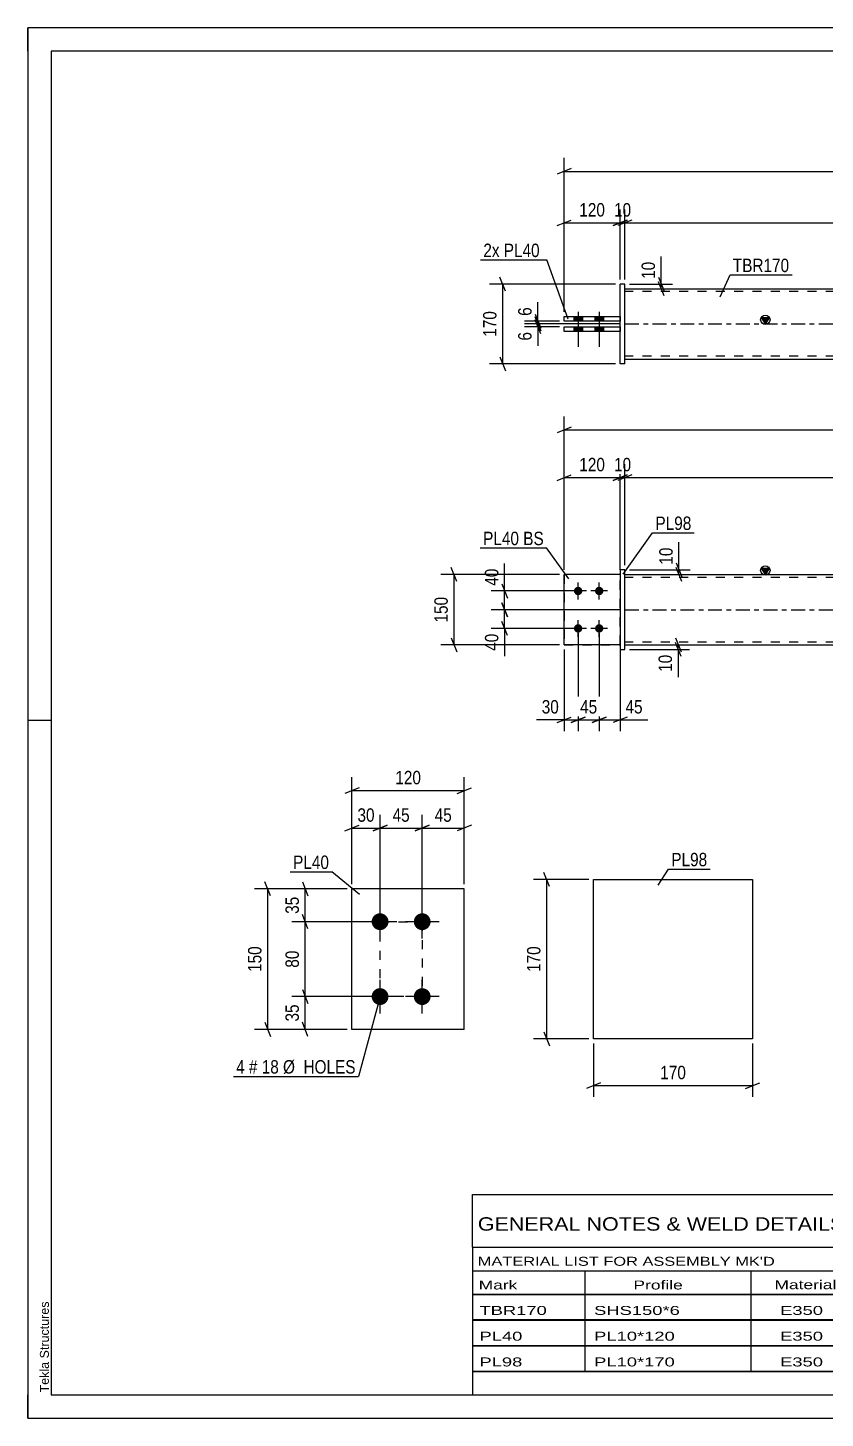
# Model space of a CAD drawing. Header units: millimetres. Extents: x 0 to 420, y 0 to 297.
# Drawn here: x 0 to 170.4, y 0 to 297 of the extents above; entities that cross this region are included whole.
import ezdxf

# ---------------------------------------------------------------- set-up
doc = ezdxf.new("R2010")
doc.units = ezdxf.units.MM
doc.linetypes.add('DXK_LINE_DOT2', pattern=[3.9198, 1.9599, -1.9599])
doc.linetypes.add('DXK_LINE_DOT3', pattern=[5.9187, 2.979, -0.9799, 0.9799, -0.9799])
doc.styles.add('Arial', font='ARIAL.TTF', dxfattribs={"height": 0.2})
doc.styles.add('Arial Narrow', font='ARIALN.TTF', dxfattribs={"height": 0.2})

# ---------------------------------------------------------------- blocks, each defined once
blk = doc.blocks.new('Unknown-581590547-1127')
at = {"color": 5, "linetype": 'Continuous'}
for p, q in [((420, 297), (0, 297)), ((0, 297), (0, 0)), ((0, 292), (0, 297)), ((415, 292), (5, 292)), ((5, 292), (5, 5)), ((5, 149), (0, 149)), ((0, 0), (0, 5)), ((5, 5), (415, 5)), ((0, 0), (420, 0))]:
    blk.add_line(p, q, dxfattribs=at)
at = {"color": 174, "linetype": 'Continuous', "style": 'Arial'}
blk.add_text('Tekla Structures', height=1.9102, rotation=90, dxfattribs=at).set_placement((4.5, 5.5))
blk = doc.blocks.new('Part-581590547-1420 - 1364')
at = {"color": 7, "linetype": 'DXK_LINE_DOT2'}
for p, q in [((126.59, 180.2), (114.59, 180.2)), ((114.59, 180.2), (114.59, 165.2)), ((126.59, 165.2), (126.59, 180.2)), ((114.59, 165.2), (126.59, 165.2))]:
    blk.add_line(p, q, dxfattribs=at)
blk = doc.blocks.new('Bolt-581590547-1378 - 1364')
at = {"linetype": 'Continuous'}
for points in [[(117.59, 175.8, -1), (117.59, 177.6, -1)], [(122.09, 175.8, -1), (122.09, 177.6, -1)], [(117.59, 167.8, -1), (117.59, 169.6, -1)], [(122.09, 167.8, -1), (122.09, 169.6, -1)]]:
    blk.add_hatch(color=1, dxfattribs=at).paths.add_polyline_path(points)
at = {"color": 1, "linetype": 'Continuous'}
for p, q in [((117.59, 174.9), (117.59, 178.5)), ((122.09, 174.9), (122.09, 178.5)), ((119.39, 176.7), (115.79, 176.7)), ((123.89, 176.7), (120.29, 176.7)), ((117.59, 166.9), (117.59, 170.5)), ((122.09, 166.9), (122.09, 170.5)), ((119.39, 168.7), (115.79, 168.7)), ((123.89, 168.7), (120.29, 168.7))]:
    blk.add_line(p, q, dxfattribs=at)
blk = doc.blocks.new('Part-581590547-1405 - 1364')
at = {"color": 2, "linetype": 'Continuous'}
for p, q in [((127.59, 181.2), (126.59, 181.2)), ((126.59, 181.2), (126.59, 164.2)), ((127.59, 164.2), (127.59, 181.2)), ((126.59, 164.2), (127.59, 164.2))]:
    blk.add_line(p, q, dxfattribs=at)
blk = doc.blocks.new('Part-581590547-1425 - 1364')
at = {"color": 2, "linetype": 'Continuous'}
for p, q in [((126.59, 180.2), (114.59, 180.2)), ((114.59, 165.2), (114.59, 180.2)), ((126.59, 165.2), (114.59, 165.2))]:
    blk.add_line(p, q, dxfattribs=at)
at = {"color": 7, "linetype": 'DXK_LINE_DOT2'}
blk.add_line((126.59, 165.2), (126.59, 180.2), dxfattribs=at)
blk = doc.blocks.new('Part-581590547-1440 - 1364')
at = {"linetype": 'Continuous'}
blk.add_hatch(color=2, dxfattribs=at).paths.add_polyline_path([(157.59, 180.2), (156.79, 181.6), (158.39, 181.6)])
at = {"color": 2, "linetype": 'Continuous'}
for p, q in [((157.59, 180.2), (156.79, 181.6)), ((156.79, 181.6), (158.39, 181.6)), ((158.39, 181.6), (157.59, 180.2)), ((127.59, 180.2), (215.59, 180.2)), ((215.69, 180.2), (303.69, 180.2)), ((127.59, 165.2), (215.59, 165.2)), ((215.69, 165.2), (303.69, 165.2))]:
    blk.add_line(p, q, dxfattribs=at)
at = {"color": 7, "linetype": 'DXK_LINE_DOT2'}
for p, q in [((127.59, 165.2), (127.59, 180.2)), ((215.59, 179.6), (127.59, 179.6)), ((303.69, 179.6), (215.69, 179.6)), ((303.69, 165.2), (303.69, 180.2)), ((215.59, 165.8), (127.59, 165.8)), ((303.69, 165.8), (215.69, 165.8))]:
    blk.add_line(p, q, dxfattribs=at)
at = {"color": 7, "linetype": 'DXK_LINE_DOT3'}
for p, q in [((127.59, 172.7), (215.59, 172.7)), ((215.69, 172.7), (303.69, 172.7))]:
    blk.add_line(p, q, dxfattribs=at)
at = {"color": 2, "linetype": 'Continuous'}
blk.add_circle((157.59, 181.1), 1, dxfattribs=at)
blk = doc.blocks.new('Part-581590547-1793 - 1767')
at = {"color": 2, "linetype": 'Continuous'}
for p, q in [((114.59, 232.15), (114.59, 233.15)), ((114.59, 233.15), (126.59, 233.15)), ((126.59, 232.15), (114.59, 232.15))]:
    blk.add_line(p, q, dxfattribs=at)
at = {"color": 7, "linetype": 'DXK_LINE_DOT2'}
blk.add_line((126.59, 233.15), (126.59, 232.15), dxfattribs=at)
blk = doc.blocks.new('Part-581590547-1798 - 1767')
at = {"color": 2, "linetype": 'Continuous'}
for p, q in [((114.59, 235.35), (126.59, 235.35)), ((114.59, 234.35), (114.59, 235.35)), ((126.59, 234.35), (114.59, 234.35))]:
    blk.add_line(p, q, dxfattribs=at)
at = {"color": 7, "linetype": 'DXK_LINE_DOT2'}
blk.add_line((126.59, 235.35), (126.59, 234.35), dxfattribs=at)
blk = doc.blocks.new('Part-581590547-1773 - 1767')
at = {"linetype": 'Continuous'}
blk.add_hatch(color=2, dxfattribs=at).paths.add_polyline_path([(157.59, 233.74), (156.79, 235.14), (158.39, 235.14)])
at = {"color": 2, "linetype": 'Continuous'}
for p, q in [((127.59, 241.24), (215.59, 241.24)), ((215.69, 241.24), (303.69, 241.24)), ((157.59, 233.74), (156.79, 235.14)), ((156.79, 235.14), (158.39, 235.14)), ((158.39, 235.14), (157.59, 233.74)), ((127.59, 226.24), (215.59, 226.24)), ((215.69, 226.24), (303.69, 226.24))]:
    blk.add_line(p, q, dxfattribs=at)
at = {"color": 7, "linetype": 'DXK_LINE_DOT2'}
for p, q in [((127.59, 226.24), (127.59, 241.24)), ((215.59, 240.64), (127.59, 240.64)), ((303.69, 240.64), (215.69, 240.64)), ((303.69, 241.24), (303.69, 226.24)), ((215.59, 226.84), (127.59, 226.84)), ((303.69, 226.84), (215.69, 226.84))]:
    blk.add_line(p, q, dxfattribs=at)
at = {"color": 7, "linetype": 'DXK_LINE_DOT3'}
for p, q in [((127.59, 233.74), (215.59, 233.74)), ((215.69, 233.74), (303.69, 233.74))]:
    blk.add_line(p, q, dxfattribs=at)
at = {"color": 2, "linetype": 'Continuous'}
blk.add_circle((157.59, 234.64), 1, dxfattribs=at)
blk = doc.blocks.new('Part-581590547-1799 - 1767')
at = {"color": 2, "linetype": 'Continuous'}
for p, q in [((127.59, 242.24), (126.59, 242.24)), ((126.59, 225.24), (126.59, 242.24)), ((127.59, 225.24), (127.59, 242.24)), ((127.59, 225.24), (126.59, 225.24))]:
    blk.add_line(p, q, dxfattribs=at)
blk = doc.blocks.new('Bolt-581590547-1801 - 1767')
at = {"linetype": 'Continuous'}
for points in [[(116.69, 234.35), (118.49, 234.35), (118.49, 235.35), (116.69, 235.35)], [(116.69, 234.35), (118.49, 234.35), (118.49, 235.35), (116.69, 235.35)], [(121.19, 234.35), (122.99, 234.35), (122.99, 235.35), (121.19, 235.35)], [(121.19, 234.35), (122.99, 234.35), (122.99, 235.35), (121.19, 235.35)], [(116.69, 232.15), (118.49, 232.15), (118.49, 233.15), (116.69, 233.15)], [(116.69, 232.15), (118.49, 232.15), (118.49, 233.15), (116.69, 233.15)], [(121.19, 232.15), (122.99, 232.15), (122.99, 233.15), (121.19, 233.15)], [(121.19, 232.15), (122.99, 232.15), (122.99, 233.15), (121.19, 233.15)]]:
    blk.add_hatch(color=1, dxfattribs=at).paths.add_polyline_path(points)
at = {"color": 1, "linetype": 'Continuous'}
for p, q in [((116.69, 235.35), (116.69, 234.35)), ((116.69, 235.35), (116.69, 234.35)), ((117.59, 236.35), (117.59, 228.85)), ((117.59, 236.35), (117.59, 228.85)), ((118.49, 235.35), (118.49, 234.35)), ((118.49, 235.35), (118.49, 234.35)), ((121.19, 235.35), (121.19, 234.35)), ((121.19, 235.35), (121.19, 234.35)), ((122.09, 236.35), (122.09, 228.85)), ((122.09, 236.35), (122.09, 228.85)), ((122.99, 235.35), (122.99, 234.35)), ((122.99, 235.35), (122.99, 234.35)), ((116.69, 233.15), (116.69, 232.15)), ((116.69, 233.15), (116.69, 232.15)), ((118.49, 233.15), (118.49, 232.15)), ((118.49, 233.15), (118.49, 232.15)), ((121.19, 233.15), (121.19, 232.15)), ((121.19, 233.15), (121.19, 232.15)), ((122.99, 233.15), (122.99, 232.15)), ((122.99, 233.15), (122.99, 232.15))]:
    blk.add_line(p, q, dxfattribs=at)
blk = doc.blocks.new('Bolt-581590547-2103 - 2040')
at = {"linetype": 'Continuous'}
for points in [[(75.27, 104.26, -1), (75.27, 107.86, -1)], [(84.27, 104.26, -1), (84.27, 107.86, -1)], [(75.27, 88.26, -1), (75.27, 91.86, -1)], [(84.27, 88.26, -1), (84.27, 91.86, -1)]]:
    blk.add_hatch(color=1, dxfattribs=at).paths.add_polyline_path(points)
at = {"color": 1, "linetype": 'Continuous'}
for p, q in [((75.27, 102.46), (75.27, 109.66)), ((84.27, 102.46), (84.27, 109.66)), ((78.87, 106.06), (71.67, 106.06)), ((87.87, 106.06), (80.67, 106.06)), ((75.27, 86.46), (75.27, 93.66)), ((84.27, 86.46), (84.27, 93.66)), ((78.87, 90.06), (71.67, 90.06)), ((87.87, 90.06), (80.67, 90.06))]:
    blk.add_line(p, q, dxfattribs=at)
blk = doc.blocks.new('Part-581590547-2108 - 2040')
at = {"color": 2, "linetype": 'Continuous'}
for p, q in [((93.27, 113.06), (69.27, 113.06)), ((69.27, 83.06), (69.27, 113.06)), ((93.27, 83.06), (93.27, 113.06)), ((93.27, 83.06), (69.27, 83.06))]:
    blk.add_line(p, q, dxfattribs=at)
blk = doc.blocks.new('Part-581590547-2231 - 2225')
at = {"color": 2, "linetype": 'Continuous'}
for p, q in [((120.88, 81.06), (120.88, 115.06)), ((120.88, 115.06), (154.88, 115.06)), ((154.88, 115.06), (154.88, 81.06)), ((154.88, 81.06), (120.88, 81.06))]:
    blk.add_line(p, q, dxfattribs=at)
blk = doc.blocks.new('Rectangle-581590547-2210 - 2040')
at = {"color": 1, "linetype": 'DXK_LINE_DOT2'}
blk.add_lwpolyline([(75.27, 106.06), (84.27, 106.06), (84.27, 90.06), (75.27, 90.06), (75.27, 106.06)], close=True, dxfattribs=at)
blk = doc.blocks.new('StraightDimension-581590547-1609 - 1364')
at = {"color": 7, "linetype": 'Continuous'}
for p, q in [((126.59, 172.7), (99.04, 172.7)), ((101.29, 174.2), (102.49, 171.2)), ((101.89, 168.7), (101.89, 172.7)), ((102.49, 167.2), (101.29, 170.2)), ((116.59, 168.7), (99.04, 168.7))]:
    blk.add_line(p, q, dxfattribs=at)
at = {"color": 0}
blk.add_wipeout([(101.14, 168.17), (96.94, 168.17), (96.94, 163.32), (101.14, 163.32)], dxfattribs=at)
at = {"color": 7, "linetype": 'Continuous'}
blk.add_line((101.89, 168.7), (101.89, 162.79), dxfattribs=at)
blk.add_line((101.89, 168.7), (101.89, 162.79), dxfattribs=at)
at = {"color": 3, "style": 'Arial Narrow'}
blk.add_text('40', height=2.863, rotation=90.0002, dxfattribs=at).set_placement((100.54, 163.92))
blk = doc.blocks.new('StraightDimension-581590547-1600 - 1364')
at = {"color": 7, "linetype": 'Continuous'}
for p, q in [((128.59, 181.2), (141.54, 181.2)), ((138.54, 182.7), (139.74, 179.7)), ((139.74, 178.7), (138.54, 181.7)), ((139.14, 180.2), (139.14, 181.2)), ((128.59, 180.2), (141.54, 180.2))]:
    blk.add_line(p, q, dxfattribs=at)
at = {"color": 0}
blk.add_wipeout([(138.39, 186.58), (134.19, 186.58), (134.19, 181.72), (138.39, 181.72)], dxfattribs=at)
at = {"color": 7, "linetype": 'Continuous'}
blk.add_line((139.14, 181.2), (139.14, 187.1), dxfattribs=at)
blk.add_line((139.14, 181.2), (139.14, 187.1), dxfattribs=at)
at = {"color": 3, "style": 'Arial Narrow'}
blk.add_text('10', height=2.863, rotation=90.0002, dxfattribs=at).set_placement((137.79, 182.32))
blk = doc.blocks.new('StraightDimension-581590547-1560 - 1364')
at = {"color": 7, "linetype": 'Continuous'}
for p, q in [((117.59, 167.7), (117.59, 146.78)), ((114.59, 164.2), (114.59, 146.78)), ((113.09, 148.58), (116.09, 149.78)), ((114.59, 149.18), (117.59, 149.18)), ((119.09, 149.78), (116.09, 148.58))]:
    blk.add_line(p, q, dxfattribs=at)
at = {"color": 0}
blk.add_wipeout([(114.06, 149.93), (114.06, 154.13), (109.21, 154.13), (109.21, 149.93)], dxfattribs=at)
at = {"color": 7, "linetype": 'Continuous'}
blk.add_line((114.59, 149.18), (108.68, 149.18), dxfattribs=at)
blk.add_line((114.59, 149.18), (108.68, 149.18), dxfattribs=at)
at = {"color": 3, "style": 'Arial Narrow'}
blk.add_text('30', height=2.863, dxfattribs=at).set_placement((109.81, 150.53))
blk = doc.blocks.new('StraightDimension-581590547-1452 - 1364')
at = {"color": 7, "linetype": 'Continuous'}
for p, q in [((114.59, 181.2), (114.59, 203.77)), ((126.59, 181.2), (126.59, 203.77)), ((113.09, 200.32), (116.09, 201.52)), ((114.59, 200.92), (126.59, 200.92)), ((128.09, 201.52), (125.09, 200.32))]:
    blk.add_line(p, q, dxfattribs=at)
at = {"color": 0}
blk.add_wipeout([(123.93, 201.67), (123.93, 205.87), (117.24, 205.87), (117.24, 201.67)], dxfattribs=at)
at = {"color": 3, "style": 'Arial Narrow'}
blk.add_text('120', height=2.863, dxfattribs=at).set_placement((117.84, 202.27))
blk = doc.blocks.new('StraightDimension-581590547-1479 - 1364')
at = {"color": 7, "linetype": 'Continuous'}
for p, q in [((126.59, 181.2), (126.59, 203.77)), ((127.59, 182.2), (127.59, 203.77)), ((125.09, 200.32), (128.09, 201.52)), ((129.09, 201.52), (126.09, 200.32)), ((126.59, 200.92), (127.59, 200.92))]:
    blk.add_line(p, q, dxfattribs=at)
at = {"color": 0}
blk.add_wipeout([(129.51, 201.67), (129.51, 205.87), (124.66, 205.87), (124.66, 201.67)], dxfattribs=at)
at = {"color": 3, "style": 'Arial Narrow'}
blk.add_text('10', height=2.863, dxfattribs=at).set_placement((125.26, 202.27))
blk = doc.blocks.new('StraightDimension-581590547-1577 - 1364')
at = {"color": 7, "linetype": 'Continuous'}
for p, q in [((122.09, 167.7), (122.09, 146.78)), ((126.59, 164.2), (126.59, 146.78)), ((120.59, 148.58), (123.59, 149.78)), ((122.09, 149.18), (126.59, 149.18)), ((128.09, 149.78), (125.09, 148.58))]:
    blk.add_line(p, q, dxfattribs=at)
at = {"color": 0}
blk.add_wipeout([(131.97, 149.93), (131.97, 154.13), (127.11, 154.13), (127.11, 149.93)], dxfattribs=at)
at = {"color": 7, "linetype": 'Continuous'}
blk.add_line((126.59, 149.18), (132.49, 149.18), dxfattribs=at)
blk.add_line((126.59, 149.18), (132.49, 149.18), dxfattribs=at)
at = {"color": 3, "style": 'Arial Narrow'}
blk.add_text('45', height=2.863, dxfattribs=at).set_placement((127.71, 150.53))
blk = doc.blocks.new('StraightDimension-581590547-1496 - 1364')
at = {"color": 7, "linetype": 'Continuous'}
for p, q in [((127.59, 182.2), (127.59, 203.77)), ((303.69, 182.2), (303.69, 203.77)), ((129.09, 201.52), (126.09, 200.32)), ((127.59, 200.92), (303.69, 200.92)), ((302.19, 200.32), (305.19, 201.52))]:
    blk.add_line(p, q, dxfattribs=at)
at = {"color": 0}
blk.add_wipeout([(219.89, 201.67), (219.89, 205.87), (211.38, 205.87), (211.38, 201.67)], dxfattribs=at)
at = {"color": 3, "style": 'Arial Narrow'}
blk.add_text('2242', height=2.863, dxfattribs=at).set_placement((211.98, 202.27))
blk = doc.blocks.new('StraightDimension-581590547-1546 - 1364')
at = {"color": 7, "linetype": 'Continuous'}
for p, q in [((114.59, 181.2), (114.59, 213.94)), ((316.69, 181.2), (316.69, 213.94)), ((116.09, 211.69), (113.09, 210.49)), ((114.59, 211.09), (316.69, 211.09)), ((315.19, 210.49), (318.19, 211.69))]:
    blk.add_line(p, q, dxfattribs=at)
at = {"color": 0}
blk.add_wipeout([(219.89, 211.84), (219.89, 216.04), (211.38, 216.04), (211.38, 211.84)], dxfattribs=at)
at = {"color": 3, "style": 'Arial Narrow'}
blk.add_text('2502', height=2.863, dxfattribs=at).set_placement((211.98, 212.44))
blk = doc.blocks.new('StraightDimension-581590547-1570 - 1364')
at = {"color": 7, "linetype": 'Continuous'}
for p, q in [((117.59, 167.7), (117.59, 146.78)), ((122.09, 167.7), (122.09, 146.78)), ((116.09, 148.58), (119.09, 149.78)), ((117.59, 149.18), (122.09, 149.18)), ((123.59, 149.78), (120.59, 148.58))]:
    blk.add_line(p, q, dxfattribs=at)
at = {"color": 0}
blk.add_wipeout([(122.26, 149.93), (122.26, 154.13), (117.41, 154.13), (117.41, 149.93)], dxfattribs=at)
at = {"color": 3, "style": 'Arial Narrow'}
blk.add_text('45', height=2.863, dxfattribs=at).set_placement((118.01, 150.53))
blk = doc.blocks.new('StraightDimension-581590547-1591 - 1364')
at = {"color": 7, "linetype": 'Continuous'}
for p, q in [((138.39, 166.7), (139.59, 163.7)), ((128.59, 165.2), (141.39, 165.2)), ((128.59, 164.2), (141.39, 164.2)), ((139.59, 162.7), (138.39, 165.7)), ((138.99, 164.2), (138.99, 165.2))]:
    blk.add_line(p, q, dxfattribs=at)
at = {"color": 0}
blk.add_wipeout([(138.24, 163.67), (134.04, 163.67), (134.04, 158.82), (138.24, 158.82)], dxfattribs=at)
at = {"color": 7, "linetype": 'Continuous'}
blk.add_line((138.99, 164.2), (138.99, 158.29), dxfattribs=at)
blk.add_line((138.99, 164.2), (138.99, 158.29), dxfattribs=at)
at = {"color": 3, "style": 'Arial Narrow'}
blk.add_text('10', height=2.863, rotation=90.0002, dxfattribs=at).set_placement((137.64, 159.42))
blk = doc.blocks.new('StraightDimension-581590547-1626 - 1364')
at = {"color": 7, "linetype": 'Continuous'}
for p, q in [((116.59, 176.7), (99.04, 176.7)), ((101.29, 178.2), (102.49, 175.2)), ((101.89, 172.7), (101.89, 176.7)), ((126.59, 172.7), (99.04, 172.7)), ((102.49, 171.2), (101.29, 174.2))]:
    blk.add_line(p, q, dxfattribs=at)
at = {"color": 0}
blk.add_wipeout([(101.14, 182.08), (96.94, 182.08), (96.94, 177.22), (101.14, 177.22)], dxfattribs=at)
at = {"color": 7, "linetype": 'Continuous'}
blk.add_line((101.89, 176.7), (101.89, 182.6), dxfattribs=at)
blk.add_line((101.89, 176.7), (101.89, 182.6), dxfattribs=at)
at = {"color": 3, "style": 'Arial Narrow'}
blk.add_text('40', height=2.863, rotation=90.0002, dxfattribs=at).set_placement((100.54, 177.82))
blk = doc.blocks.new('StraightDimension-581590547-1689 - 1364')
at = {"color": 7, "linetype": 'Continuous'}
for p, q in [((91.68, 178.7), (90.48, 181.7)), ((113.59, 180.2), (88.23, 180.2)), ((91.08, 165.2), (91.08, 180.2)), ((90.48, 166.7), (91.68, 163.7)), ((113.59, 165.2), (88.23, 165.2))]:
    blk.add_line(p, q, dxfattribs=at)
at = {"color": 0}
blk.add_wipeout([(90.33, 176.04), (86.13, 176.04), (86.13, 169.36), (90.33, 169.36)], dxfattribs=at)
at = {"color": 3, "style": 'Arial Narrow'}
blk.add_text('150', height=2.863, rotation=90.0002, dxfattribs=at).set_placement((89.73, 169.96))
blk = doc.blocks.new('StraightDimension-581590547-1851 - 1767')
at = {"color": 7, "linetype": 'Continuous'}
for p, q in [((108.39, 235.85), (109.59, 232.85)), ((109.59, 232.24), (108.39, 235.24)), ((113.59, 234.35), (106.14, 234.35)), ((126.59, 233.74), (106.14, 233.74)), ((108.99, 233.74), (108.99, 234.35))]:
    blk.add_line(p, q, dxfattribs=at)
at = {"color": 0}
blk.add_wipeout([(108.24, 237.9), (104.04, 237.9), (104.04, 234.87), (108.24, 234.87)], dxfattribs=at)
at = {"color": 7, "linetype": 'Continuous'}
blk.add_line((108.99, 234.35), (108.99, 238.42), dxfattribs=at)
blk.add_line((108.99, 234.35), (108.99, 238.42), dxfattribs=at)
at = {"color": 3, "style": 'Arial Narrow'}
blk.add_text('6', height=2.86, rotation=90.0002, dxfattribs=at).set_placement((107.64, 235.47))
blk = doc.blocks.new('StraightDimension-581590547-1930 - 1767')
at = {"color": 7, "linetype": 'Continuous'}
for p, q in [((125.09, 254.74), (128.09, 255.94)), ((129.09, 255.94), (126.09, 254.74)), ((126.59, 243.24), (126.59, 258.19)), ((127.59, 243.24), (127.59, 258.19)), ((126.59, 255.34), (127.59, 255.34))]:
    blk.add_line(p, q, dxfattribs=at)
at = {"color": 0}
blk.add_wipeout([(129.51, 256.09), (129.51, 260.29), (124.66, 260.29), (124.66, 256.09)], dxfattribs=at)
at = {"color": 3, "style": 'Arial Narrow'}
blk.add_text('10', height=2.863, dxfattribs=at).set_placement((125.26, 256.69))
blk = doc.blocks.new('StraightDimension-581590547-1879 - 1767')
at = {"color": 7, "linetype": 'Continuous'}
for p, q in [((102.09, 240.74), (100.89, 243.74)), ((125.59, 242.24), (98.64, 242.24)), ((101.49, 225.24), (101.49, 242.24)), ((100.89, 226.74), (102.09, 223.74)), ((125.59, 225.24), (98.64, 225.24))]:
    blk.add_line(p, q, dxfattribs=at)
at = {"color": 0}
blk.add_wipeout([(100.74, 237.09), (96.54, 237.09), (96.54, 230.4), (100.74, 230.4)], dxfattribs=at)
at = {"color": 3, "style": 'Arial Narrow'}
blk.add_text('170', height=2.863, rotation=90.0002, dxfattribs=at).set_placement((100.14, 231))
blk = doc.blocks.new('StraightDimension-581590547-1835 - 1767')
at = {"color": 7, "linetype": 'Continuous'}
for p, q in [((108.39, 235.24), (109.59, 232.24)), ((109.59, 231.65), (108.39, 234.65)), ((126.59, 233.74), (106.14, 233.74)), ((113.59, 233.15), (106.14, 233.15)), ((108.99, 233.15), (108.99, 233.74))]:
    blk.add_line(p, q, dxfattribs=at)
at = {"color": 0}
blk.add_wipeout([(108.24, 232.62), (104.04, 232.62), (104.04, 229.59), (108.24, 229.59)], dxfattribs=at)
at = {"color": 7, "linetype": 'Continuous'}
blk.add_line((108.99, 233.15), (108.99, 229.07), dxfattribs=at)
blk.add_line((108.99, 233.15), (108.99, 229.07), dxfattribs=at)
at = {"color": 3, "style": 'Arial Narrow'}
blk.add_text('6', height=2.86, rotation=90.0002, dxfattribs=at).set_placement((107.64, 230.19))
blk = doc.blocks.new('StraightDimension-581590547-1868 - 1767')
at = {"color": 7, "linetype": 'Continuous'}
for p, q in [((134.76, 243.74), (135.96, 240.74)), ((128.59, 242.24), (137.76, 242.24)), ((128.59, 241.24), (137.76, 241.24)), ((135.96, 239.74), (134.76, 242.74)), ((135.36, 241.24), (135.36, 242.24))]:
    blk.add_line(p, q, dxfattribs=at)
at = {"color": 0}
blk.add_wipeout([(134.61, 247.63), (130.41, 247.63), (130.41, 242.77), (134.61, 242.77)], dxfattribs=at)
at = {"color": 7, "linetype": 'Continuous'}
blk.add_line((135.36, 242.24), (135.36, 248.15), dxfattribs=at)
blk.add_line((135.36, 242.24), (135.36, 248.15), dxfattribs=at)
at = {"color": 3, "style": 'Arial Narrow'}
blk.add_text('10', height=2.863, rotation=90.0002, dxfattribs=at).set_placement((134.01, 243.37))
blk = doc.blocks.new('StraightDimension-581590547-1910 - 1767')
at = {"color": 7, "linetype": 'Continuous'}
for p, q in [((129.09, 255.94), (126.09, 254.74)), ((127.59, 243.24), (127.59, 258.19)), ((302.19, 254.74), (305.19, 255.94)), ((303.69, 243.24), (303.69, 258.19)), ((127.59, 255.34), (303.69, 255.34))]:
    blk.add_line(p, q, dxfattribs=at)
at = {"color": 0}
blk.add_wipeout([(219.89, 256.09), (219.89, 260.29), (211.38, 260.29), (211.38, 256.09)], dxfattribs=at)
at = {"color": 3, "style": 'Arial Narrow'}
blk.add_text('2242', height=2.863, dxfattribs=at).set_placement((211.98, 256.69))
blk = doc.blocks.new('StraightDimension-581590547-1920 - 1767')
at = {"color": 7, "linetype": 'Continuous'}
for p, q in [((113.09, 254.74), (116.09, 255.94)), ((114.59, 236.35), (114.59, 258.19)), ((128.09, 255.94), (125.09, 254.74)), ((126.59, 243.24), (126.59, 258.19)), ((114.59, 255.34), (126.59, 255.34))]:
    blk.add_line(p, q, dxfattribs=at)
at = {"color": 0}
blk.add_wipeout([(123.93, 256.09), (123.93, 260.29), (117.24, 260.29), (117.24, 256.09)], dxfattribs=at)
at = {"color": 3, "style": 'Arial Narrow'}
blk.add_text('120', height=2.863, dxfattribs=at).set_placement((117.84, 256.69))
blk = doc.blocks.new('StraightDimension-581590547-1941 - 1767')
at = {"color": 7, "linetype": 'Continuous'}
for p, q in [((114.59, 236.34), (114.59, 269.19)), ((316.69, 236.34), (316.69, 269.19)), ((116.09, 266.94), (113.09, 265.74)), ((114.59, 266.34), (316.69, 266.34)), ((315.19, 265.74), (318.19, 266.94))]:
    blk.add_line(p, q, dxfattribs=at)
at = {"color": 0}
blk.add_wipeout([(219.89, 267.09), (219.89, 271.29), (211.38, 271.29), (211.38, 267.09)], dxfattribs=at)
at = {"color": 3, "style": 'Arial Narrow'}
blk.add_text('2502', height=2.863, dxfattribs=at).set_placement((211.98, 267.69))
blk = doc.blocks.new('StraightDimension-581590547-2133 - 2040')
at = {"color": 7, "linetype": 'Continuous'}
for p, q in [((75.27, 107.06), (75.27, 128.91)), ((84.27, 107.06), (84.27, 128.91)), ((73.77, 125.46), (76.77, 126.66)), ((75.27, 126.06), (84.27, 126.06)), ((85.77, 126.66), (82.77, 125.46))]:
    blk.add_line(p, q, dxfattribs=at)
at = {"color": 0}
blk.add_wipeout([(82.2, 126.81), (82.2, 131.01), (77.34, 131.01), (77.34, 126.81)], dxfattribs=at)
at = {"color": 3, "style": 'Arial Narrow'}
blk.add_text('45', height=2.863, dxfattribs=at).set_placement((77.94, 127.41))
blk = doc.blocks.new('StraightDimension-581590547-2165 - 2040')
at = {"color": 7, "linetype": 'Continuous'}
for p, q in [((74.27, 90.06), (56.42, 90.06)), ((58.67, 91.56), (59.87, 88.56)), ((59.27, 83.06), (59.27, 90.06)), ((59.87, 81.56), (58.67, 84.56)), ((68.27, 83.06), (56.42, 83.06))]:
    blk.add_line(p, q, dxfattribs=at)
at = {"color": 0}
blk.add_wipeout([(58.52, 88.99), (54.32, 88.99), (54.32, 84.13), (58.52, 84.13)], dxfattribs=at)
at = {"color": 3, "style": 'Arial Narrow'}
blk.add_text('35', height=2.863, rotation=90.0002, dxfattribs=at).set_placement((57.92, 84.73))
blk = doc.blocks.new('StraightDimension-581590547-2123 - 2040')
at = {"color": 7, "linetype": 'Continuous'}
for p, q in [((69.27, 114.06), (69.27, 128.91)), ((75.27, 107.06), (75.27, 128.91)), ((67.77, 125.46), (70.77, 126.66)), ((69.27, 126.06), (75.27, 126.06)), ((76.77, 126.66), (73.77, 125.46))]:
    blk.add_line(p, q, dxfattribs=at)
at = {"color": 0}
blk.add_wipeout([(74.7, 126.81), (74.7, 131.01), (69.84, 131.01), (69.84, 126.81)], dxfattribs=at)
at = {"color": 3, "style": 'Arial Narrow'}
blk.add_text('30', height=2.863, dxfattribs=at).set_placement((70.44, 127.41))
blk = doc.blocks.new('StraightDimension-581590547-2112 - 2040')
at = {"color": 7, "linetype": 'Continuous'}
for p, q in [((69.27, 114.06), (69.27, 136.91)), ((93.27, 114.06), (93.27, 136.91)), ((70.77, 134.66), (67.77, 133.46)), ((69.27, 134.06), (93.27, 134.06)), ((91.77, 133.46), (94.77, 134.66))]:
    blk.add_line(p, q, dxfattribs=at)
at = {"color": 0}
blk.add_wipeout([(84.61, 134.81), (84.61, 139.01), (77.93, 139.01), (77.93, 134.81)], dxfattribs=at)
at = {"color": 3, "style": 'Arial Narrow'}
blk.add_text('120', height=2.863, dxfattribs=at).set_placement((78.53, 135.41))
blk = doc.blocks.new('StraightDimension-581590547-2143 - 2040')
at = {"color": 7, "linetype": 'Continuous'}
for p, q in [((84.27, 107.06), (84.27, 128.91)), ((93.27, 114.06), (93.27, 128.91)), ((82.77, 125.46), (85.77, 126.66)), ((84.27, 126.06), (93.27, 126.06)), ((94.77, 126.66), (91.77, 125.46))]:
    blk.add_line(p, q, dxfattribs=at)
at = {"color": 0}
blk.add_wipeout([(91.2, 126.81), (91.2, 131.01), (86.34, 131.01), (86.34, 126.81)], dxfattribs=at)
at = {"color": 3, "style": 'Arial Narrow'}
blk.add_text('45', height=2.863, dxfattribs=at).set_placement((86.94, 127.41))
blk = doc.blocks.new('StraightDimension-581590547-2154 - 2040')
at = {"color": 7, "linetype": 'Continuous'}
for p, q in [((68.27, 113.06), (48.42, 113.06)), ((51.87, 111.56), (50.67, 114.56)), ((51.27, 83.06), (51.27, 113.06)), ((50.67, 84.56), (51.87, 81.56)), ((68.27, 83.06), (48.42, 83.06))]:
    blk.add_line(p, q, dxfattribs=at)
at = {"color": 0}
blk.add_wipeout([(50.52, 101.4), (46.32, 101.4), (46.32, 94.72), (50.52, 94.72)], dxfattribs=at)
at = {"color": 3, "style": 'Arial Narrow'}
blk.add_text('150', height=2.863, rotation=90.0002, dxfattribs=at).set_placement((49.92, 95.32))
blk = doc.blocks.new('StraightDimension-581590547-2181 - 2040')
at = {"color": 7, "linetype": 'Continuous'}
for p, q in [((59.87, 104.56), (58.67, 107.56)), ((74.27, 106.06), (56.42, 106.06)), ((59.27, 90.06), (59.27, 106.06)), ((74.27, 90.06), (56.42, 90.06)), ((58.67, 91.56), (59.87, 88.56))]:
    blk.add_line(p, q, dxfattribs=at)
at = {"color": 0}
blk.add_wipeout([(58.52, 100.49), (54.32, 100.49), (54.32, 95.63), (58.52, 95.63)], dxfattribs=at)
at = {"color": 3, "style": 'Arial Narrow'}
blk.add_text('80', height=2.863, rotation=90.0002, dxfattribs=at).set_placement((57.92, 96.23))
blk = doc.blocks.new('StraightDimension-581590547-2194 - 2040')
at = {"color": 7, "linetype": 'Continuous'}
for p, q in [((68.27, 113.06), (56.42, 113.06)), ((58.67, 114.56), (59.87, 111.56)), ((59.27, 106.06), (59.27, 113.06)), ((59.87, 104.56), (58.67, 107.56)), ((74.27, 106.06), (56.42, 106.06))]:
    blk.add_line(p, q, dxfattribs=at)
at = {"color": 0}
blk.add_wipeout([(58.52, 111.99), (54.32, 111.99), (54.32, 107.13), (58.52, 107.13)], dxfattribs=at)
at = {"color": 3, "style": 'Arial Narrow'}
blk.add_text('35', height=2.863, rotation=90.0002, dxfattribs=at).set_placement((57.92, 107.73))
blk = doc.blocks.new('StraightDimension-581590547-2233 - 2225')
at = {"color": 7, "linetype": 'Continuous'}
for p, q in [((111.48, 113.56), (110.28, 116.56)), ((119.88, 115.06), (108.03, 115.06)), ((110.88, 81.06), (110.88, 115.06)), ((119.88, 81.06), (108.03, 81.06)), ((110.28, 82.56), (111.48, 79.56))]:
    blk.add_line(p, q, dxfattribs=at)
at = {"color": 0}
blk.add_wipeout([(110.13, 101.4), (105.93, 101.4), (105.93, 94.72), (110.13, 94.72)], dxfattribs=at)
at = {"color": 3, "style": 'Arial Narrow'}
blk.add_text('170', height=2.863, rotation=90.0002, dxfattribs=at).set_placement((109.53, 95.32))
blk = doc.blocks.new('StraightDimension-581590547-2240 - 2225')
at = {"color": 7, "linetype": 'Continuous'}
for p, q in [((120.88, 80.06), (120.88, 68.66)), ((154.88, 80.06), (154.88, 68.66)), ((122.38, 71.66), (119.38, 70.46)), ((153.38, 70.46), (156.38, 71.66)), ((120.88, 71.06), (154.88, 71.06))]:
    blk.add_line(p, q, dxfattribs=at)
at = {"color": 0}
blk.add_wipeout([(141.22, 71.81), (141.22, 76.01), (134.54, 76.01), (134.54, 71.81)], dxfattribs=at)
at = {"color": 3, "style": 'Arial Narrow'}
blk.add_text('170', height=2.863, dxfattribs=at).set_placement((135.14, 72.41))
blk = doc.blocks.new('Unknown-581590547-2880')
at = {"color": 7, "linetype": 'Continuous'}
for p, q in [((95, 47.75), (255, 47.75)), ((95, 36.5), (95, 47.75)), ((255, 47.75), (255, 36.5)), ((95, 36.5), (255, 36.5)), ((95, 36.5), (95, 31.5)), ((255, 36.5), (255, 31.5)), ((95, 31.5), (255, 31.5)), ((95, 31.5), (95, 26.5)), ((119, 31.5), (119, 26.5)), ((154.5, 31.5), (154.5, 26.5)), ((180.5, 31.5), (180.5, 26.5)), ((193.5, 31.5), (193.5, 26.5)), ((211, 31.5), (211, 26.5)), ((233, 31.5), (233, 26.5)), ((255, 31.5), (255, 26.5)), ((95, 26.5), (255, 26.5)), ((95, 26.45), (95, 21.05)), ((95, 26.45), (255, 26.45)), ((119, 26.5), (119, 21)), ((154.5, 26.5), (154.5, 21)), ((180.5, 26.5), (180.5, 21)), ((193.5, 26.5), (193.5, 21)), ((211, 26.5), (211, 21)), ((233, 26.5), (233, 21)), ((255, 26.45), (255, 21.05)), ((95, 21.05), (255, 21.05)), ((95, 20.95), (95, 15.55)), ((95, 20.95), (255, 20.95)), ((119, 21), (119, 15.5)), ((154.5, 21), (154.5, 15.5)), ((180.5, 21), (180.5, 15.5)), ((193.5, 21), (193.5, 15.5)), ((211, 21), (211, 15.5)), ((233, 21), (233, 15.5)), ((255, 20.95), (255, 15.55)), ((95, 15.55), (255, 15.55)), ((95, 15.45), (95, 10.05)), ((95, 15.45), (255, 15.45)), ((119, 15.5), (119, 10)), ((154.5, 15.5), (154.5, 10)), ((180.5, 15.5), (180.5, 10)), ((193.5, 15.5), (193.5, 10)), ((211, 15.5), (211, 10)), ((233, 15.5), (233, 10)), ((255, 15.45), (255, 10.05)), ((95, 10.05), (255, 10.05)), ((95, 10), (255, 10)), ((95, 10), (95, 5)), ((211, 10), (211, 5)), ((233, 10), (233, 5)), ((255, 10), (255, 5)), ((95, 5), (255, 5))]:
    blk.add_line(p, q, dxfattribs=at)
at = {"color": 7, "style": 'Arial Narrow'}
for s, height, width, p in [('GENERAL NOTES & WELD DETAILS :', 2.8633, 1.4, (96.15, 40.06)), ('REFER TYP DRAWING TYP-01', 1.9089, 1.6, (179.7, 40.16)), ("MATERIAL LIST FOR ASSEMBLY MK'D", 1.9089, 1.6, (96.15, 32.56)), ('TBR170', 1.909, 1.794707, (187.59, 32.47)), ('1', 1.91, 1.794707, (217.08, 32.56)), ('No. Required', 1.9089, 1.6, (226.41, 32.56)), ('Mark', 1.909, 1.7, (96.34, 27.5)), ('Profile', 1.909, 1.7, (129.41, 27.5)), ('Material', 1.909, 1.7, (159.54, 27.56)), ('No.', 1.909, 1.7, (184.5, 27.56)), ('Length', 1.909, 1.7, (195, 27.56)), ('Area', 1.909, 1.7, (217.5, 27.56)), ('Weight', 1.909, 1.7, (237, 27.56))]:
    blk.add_text(s, height=height, dxfattribs=dict(at, width=width)).set_placement(p)
at = {"color": 7, "linetype": 'Continuous', "style": 'Arial Narrow'}
for s, height, width, p in [('TBR170', 1.909, 1.794707, (96.5, 22.06)), ('SHS150*6', 1.909, 1.794707, (121, 22.06)), ('E350', 1.909, 1.794707, (160.74, 22.06)), ('1', 1.91, 1.794707, (184.86, 22.06)), ('2242', 1.909, 1.794707, (197.58, 22.06)), ('1.3', 1.909, 1.794707, (221.32, 22.06)), ('60.8', 1.909, 1.794707, (240.14, 22.06)), ('PL40', 1.909, 1.794707, (96.5, 16.56)), ('PL10*120', 1.909, 1.794707, (121, 16.56)), ('E350', 1.909, 1.794707, (160.74, 16.56)), ('4', 1.91, 1.794707, (184.86, 16.56)), ('150', 1.909, 1.794707, (199.77, 16.56)), ('0.0', 1.909, 1.794707, (221.32, 16.56)), ('5.7', 1.909, 1.794707, (242.33, 16.56)), ('PL98', 1.909, 1.794707, (96.5, 11.06)), ('PL10*170', 1.909, 1.794707, (121, 11.06)), ('E350', 1.909, 1.794707, (160.74, 11.06)), ('2', 1.91, 1.794707, (184.86, 11.06)), ('170', 1.909, 1.794707, (199.77, 11.06)), ('0.1', 1.909, 1.794707, (221.32, 11.06)), ('4.5', 1.909, 1.794707, (242.33, 11.06)), ('Total', 1.909, 1.7, (197.33, 6.5)), ('1.6', 1.909, 1.794707, (220.83, 6.5)), ('71.0', 1.909, 1.794707, (240.14, 6.5))]:
    blk.add_text(s, height=height, dxfattribs=dict(at, width=width)).set_placement(p)
blk = doc.blocks.new('Mark-581590547-1400 - 1364')
at = {"color": 0}
blk.add_wipeout([(141.79, 189.74), (141.79, 192.74), (134.11, 192.74), (134.11, 189.74)], dxfattribs=at)
blk.add_wipeout([(141.79, 189.74), (141.79, 192.74), (134.11, 192.74), (134.11, 189.74)], dxfattribs=at)
at = {"color": 30, "linetype": 'Continuous'}
for p, q in [((127.23, 180.28), (133.51, 189.14)), ((133.51, 189.14), (142.39, 189.14))]:
    blk.add_line(p, q, dxfattribs=at)
at = {"color": 3, "style": 'Arial Narrow'}
blk.add_text('PL98', height=2.863, dxfattribs=at).set_placement((134.11, 189.74))
blk = doc.blocks.new('MarkSet-581590547-1758 - 1364')
at = {"color": 0}
blk.add_wipeout([(104.96, 186.49), (104.96, 189.49), (97.29, 189.49), (97.29, 186.49)], dxfattribs=at)
blk.add_wipeout([(104.96, 186.49), (104.96, 189.49), (97.29, 189.49), (97.29, 186.49)], dxfattribs=at)
blk.add_wipeout([(110.25, 186.49), (110.25, 189.49), (105.86, 189.49), (105.86, 186.49)], dxfattribs=at)
blk.add_wipeout([(110.25, 186.49), (110.25, 189.49), (105.86, 189.49), (105.86, 186.49)], dxfattribs=at)
at = {"color": 30, "linetype": 'Continuous'}
for p in [(96.69, 185.89), (115.62, 179.26)]:
    blk.add_line(p, (110.85, 185.89), dxfattribs=at)
at = {"color": 3, "style": 'Arial Narrow'}
for s, p in [('PL40', (97.29, 186.49)), ('BS', (105.86, 186.49))]:
    blk.add_text(s, height=2.863, dxfattribs=at).set_placement(p)
blk = doc.blocks.new('Mark-581590547-1769 - 1767')
at = {"color": 0}
blk.add_wipeout([(162.69, 244.82), (162.69, 247.82), (150.64, 247.82), (150.64, 244.82)], dxfattribs=at)
blk.add_wipeout([(162.69, 244.82), (162.69, 247.82), (150.64, 247.82), (150.64, 244.82)], dxfattribs=at)
at = {"color": 30, "linetype": 'Continuous'}
for p, q in [((147.93, 239.55), (150.04, 244.22)), ((150.04, 244.22), (163.29, 244.22))]:
    blk.add_line(p, q, dxfattribs=at)
at = {"color": 3, "style": 'Arial Narrow'}
blk.add_text('TBR170', height=2.863, dxfattribs=at).set_placement((150.64, 244.82))
blk = doc.blocks.new('MarkSet-581590547-1979 - 1767')
at = {"color": 30, "linetype": 'Continuous'}
blk.add_line((115.43, 234.73), (110.88, 247.43), dxfattribs=at)
at = {"color": 0}
blk.add_wipeout([(100.8, 248.03), (100.8, 251.03), (97.33, 251.03), (97.33, 248.03)], dxfattribs=at)
blk.add_wipeout([(100.8, 248.03), (100.8, 251.03), (97.33, 251.03), (97.33, 248.03)], dxfattribs=at)
blk.add_wipeout([(109.38, 248.03), (109.38, 251.03), (101.7, 251.03), (101.7, 248.03)], dxfattribs=at)
blk.add_wipeout([(109.38, 248.03), (109.38, 251.03), (101.7, 251.03), (101.7, 248.03)], dxfattribs=at)
at = {"color": 30, "linetype": 'Continuous'}
blk.add_line((96.73, 247.43), (110.88, 247.43), dxfattribs=at)
at = {"color": 3, "style": 'Arial Narrow'}
for s, p in [('2x', (97.33, 248.03)), ('PL40', (101.7, 248.03))]:
    blk.add_text(s, height=2.863, dxfattribs=at).set_placement(p)
blk = doc.blocks.new('Mark-581590547-2099 - 2040')
at = {"color": 0}
blk.add_wipeout([(46.35, 73.62), (46.35, 76.62), (44.52, 76.62), (44.52, 73.62)], dxfattribs=at)
blk.add_wipeout([(46.35, 73.62), (46.35, 76.62), (44.52, 76.62), (44.52, 73.62)], dxfattribs=at)
blk.add_wipeout([(49.08, 73.62), (49.08, 76.62), (47.25, 76.62), (47.25, 73.62)], dxfattribs=at)
blk.add_wipeout([(49.08, 73.62), (49.08, 76.62), (47.25, 76.62), (47.25, 73.62)], dxfattribs=at)
at = {"color": 3, "style": 'Arial Narrow'}
blk.add_text('4', height=2.86, dxfattribs=at).set_placement((44.52, 73.62))
at = {"color": 0}
blk.add_wipeout([(53.63, 73.62), (53.63, 76.62), (49.98, 76.62), (49.98, 73.62)], dxfattribs=at)
blk.add_wipeout([(53.63, 73.62), (53.63, 76.62), (49.98, 76.62), (49.98, 73.62)], dxfattribs=at)
at = {"color": 3, "style": 'Arial Narrow'}
blk.add_text('#', height=2.86, dxfattribs=at).set_placement((47.25, 73.62))
at = {"color": 0}
blk.add_wipeout([(70.06, 73.62), (70.06, 76.62), (54.53, 76.62), (54.53, 73.62)], dxfattribs=at)
blk.add_wipeout([(70.06, 73.62), (70.06, 76.62), (54.53, 76.62), (54.53, 73.62)], dxfattribs=at)
at = {"color": 7, "linetype": 'Continuous'}
for p in [(75.27, 90.06), (43.92, 73.02)]:
    blk.add_line(p, (70.66, 73.02), dxfattribs=at)
at = {"color": 3, "style": 'Arial Narrow'}
for s, p in [('18', (49.98, 73.62)), ('Ø  HOLES', (54.53, 73.62))]:
    blk.add_text(s, height=2.863, dxfattribs=at).set_placement(p)
blk = doc.blocks.new('Mark-581590547-2104 - 2040')
at = {"color": 0}
blk.add_wipeout([(64.37, 117.32), (64.37, 120.32), (56.69, 120.32), (56.69, 117.32)], dxfattribs=at)
blk.add_wipeout([(64.37, 117.32), (64.37, 120.32), (56.69, 120.32), (56.69, 117.32)], dxfattribs=at)
at = {"color": 30, "linetype": 'Continuous'}
for p in [(56.09, 116.72), (70.86, 111.87)]:
    blk.add_line(p, (64.97, 116.72), dxfattribs=at)
at = {"color": 3, "style": 'Arial Narrow'}
blk.add_text('PL40', height=2.863, dxfattribs=at).set_placement((56.69, 117.32))
blk = doc.blocks.new('Mark-581590547-2227 - 2225')
at = {"color": 0}
blk.add_wipeout([(145.18, 117.9), (145.18, 120.9), (137.5, 120.9), (137.5, 117.9)], dxfattribs=at)
blk.add_wipeout([(145.18, 117.9), (145.18, 120.9), (137.5, 120.9), (137.5, 117.9)], dxfattribs=at)
at = {"color": 30, "linetype": 'Continuous'}
for p, q in [((134.67, 113.86), (136.9, 117.3)), ((136.9, 117.3), (145.78, 117.3))]:
    blk.add_line(p, q, dxfattribs=at)
at = {"color": 3, "style": 'Arial Narrow'}
blk.add_text('PL98', height=2.863, dxfattribs=at).set_placement((137.5, 117.9))

msp = doc.modelspace()

# ---------------------------------------------------------------- block references
for name in ['Unknown-581590547-1127', 'Part-581590547-1799 - 1767', 'Part-581590547-1773 - 1767', 'Part-581590547-1798 - 1767', 'Bolt-581590547-1801 - 1767', 'Part-581590547-1793 - 1767', 'Part-581590547-1405 - 1364', 'Part-581590547-1440 - 1364', 'Part-581590547-1420 - 1364', 'Part-581590547-1425 - 1364', 'Bolt-581590547-1378 - 1364', 'Part-581590547-2108 - 2040', 'Part-581590547-2231 - 2225', 'Bolt-581590547-2103 - 2040', 'Rectangle-581590547-2210 - 2040', 'Unknown-581590547-2880']:
    msp.add_blockref(name, (0, 0))

# ---------------------------------------------------------------- next in the draw order: block references
for name in ['StraightDimension-581590547-1930 - 1767', 'StraightDimension-581590547-1851 - 1767', 'StraightDimension-581590547-1600 - 1364', 'StraightDimension-581590547-1609 - 1364', 'StraightDimension-581590547-2133 - 2040', 'Mark-581590547-2227 - 2225', 'StraightDimension-581590547-2233 - 2225', 'StraightDimension-581590547-2165 - 2040']:
    msp.add_blockref(name, (0, 0))

# ---------------------------------------------------------------- next in the draw order: block references
for name in ['StraightDimension-581590547-1868 - 1767', 'StraightDimension-581590547-1879 - 1767', 'StraightDimension-581590547-1452 - 1364', 'StraightDimension-581590547-1560 - 1364', 'StraightDimension-581590547-1577 - 1364', 'StraightDimension-581590547-2123 - 2040', 'StraightDimension-581590547-2240 - 2225']:
    msp.add_blockref(name, (0, 0))

# ---------------------------------------------------------------- next in the draw order: block references
for name in ['StraightDimension-581590547-1910 - 1767', 'StraightDimension-581590547-1835 - 1767', 'StraightDimension-581590547-1479 - 1364', 'StraightDimension-581590547-1570 - 1364', 'StraightDimension-581590547-1591 - 1364', 'StraightDimension-581590547-2112 - 2040']:
    msp.add_blockref(name, (0, 0))

# ---------------------------------------------------------------- next in the draw order: block references
for name in ['StraightDimension-581590547-1920 - 1767', 'StraightDimension-581590547-1496 - 1364', 'StraightDimension-581590547-2143 - 2040', 'StraightDimension-581590547-2154 - 2040']:
    msp.add_blockref(name, (0, 0))

# ---------------------------------------------------------------- next in the draw order: block references
for name in ['StraightDimension-581590547-1941 - 1767', 'StraightDimension-581590547-1546 - 1364', 'StraightDimension-581590547-2181 - 2040']:
    msp.add_blockref(name, (0, 0))

# ---------------------------------------------------------------- next in the draw order: block references
for name in ['MarkSet-581590547-1979 - 1767', 'Mark-581590547-1769 - 1767', 'StraightDimension-581590547-1626 - 1364', 'StraightDimension-581590547-2194 - 2040', 'Mark-581590547-2099 - 2040']:
    msp.add_blockref(name, (0, 0))

# ---------------------------------------------------------------- next in the draw order: block references
for name in ['Mark-581590547-1400 - 1364', 'StraightDimension-581590547-1689 - 1364', 'Mark-581590547-2104 - 2040']:
    msp.add_blockref(name, (0, 0))

# ---------------------------------------------------------------- next in the draw order: block references
msp.add_blockref('MarkSet-581590547-1758 - 1364', (0, 0))

doc.saveas('drawing.dxf')
